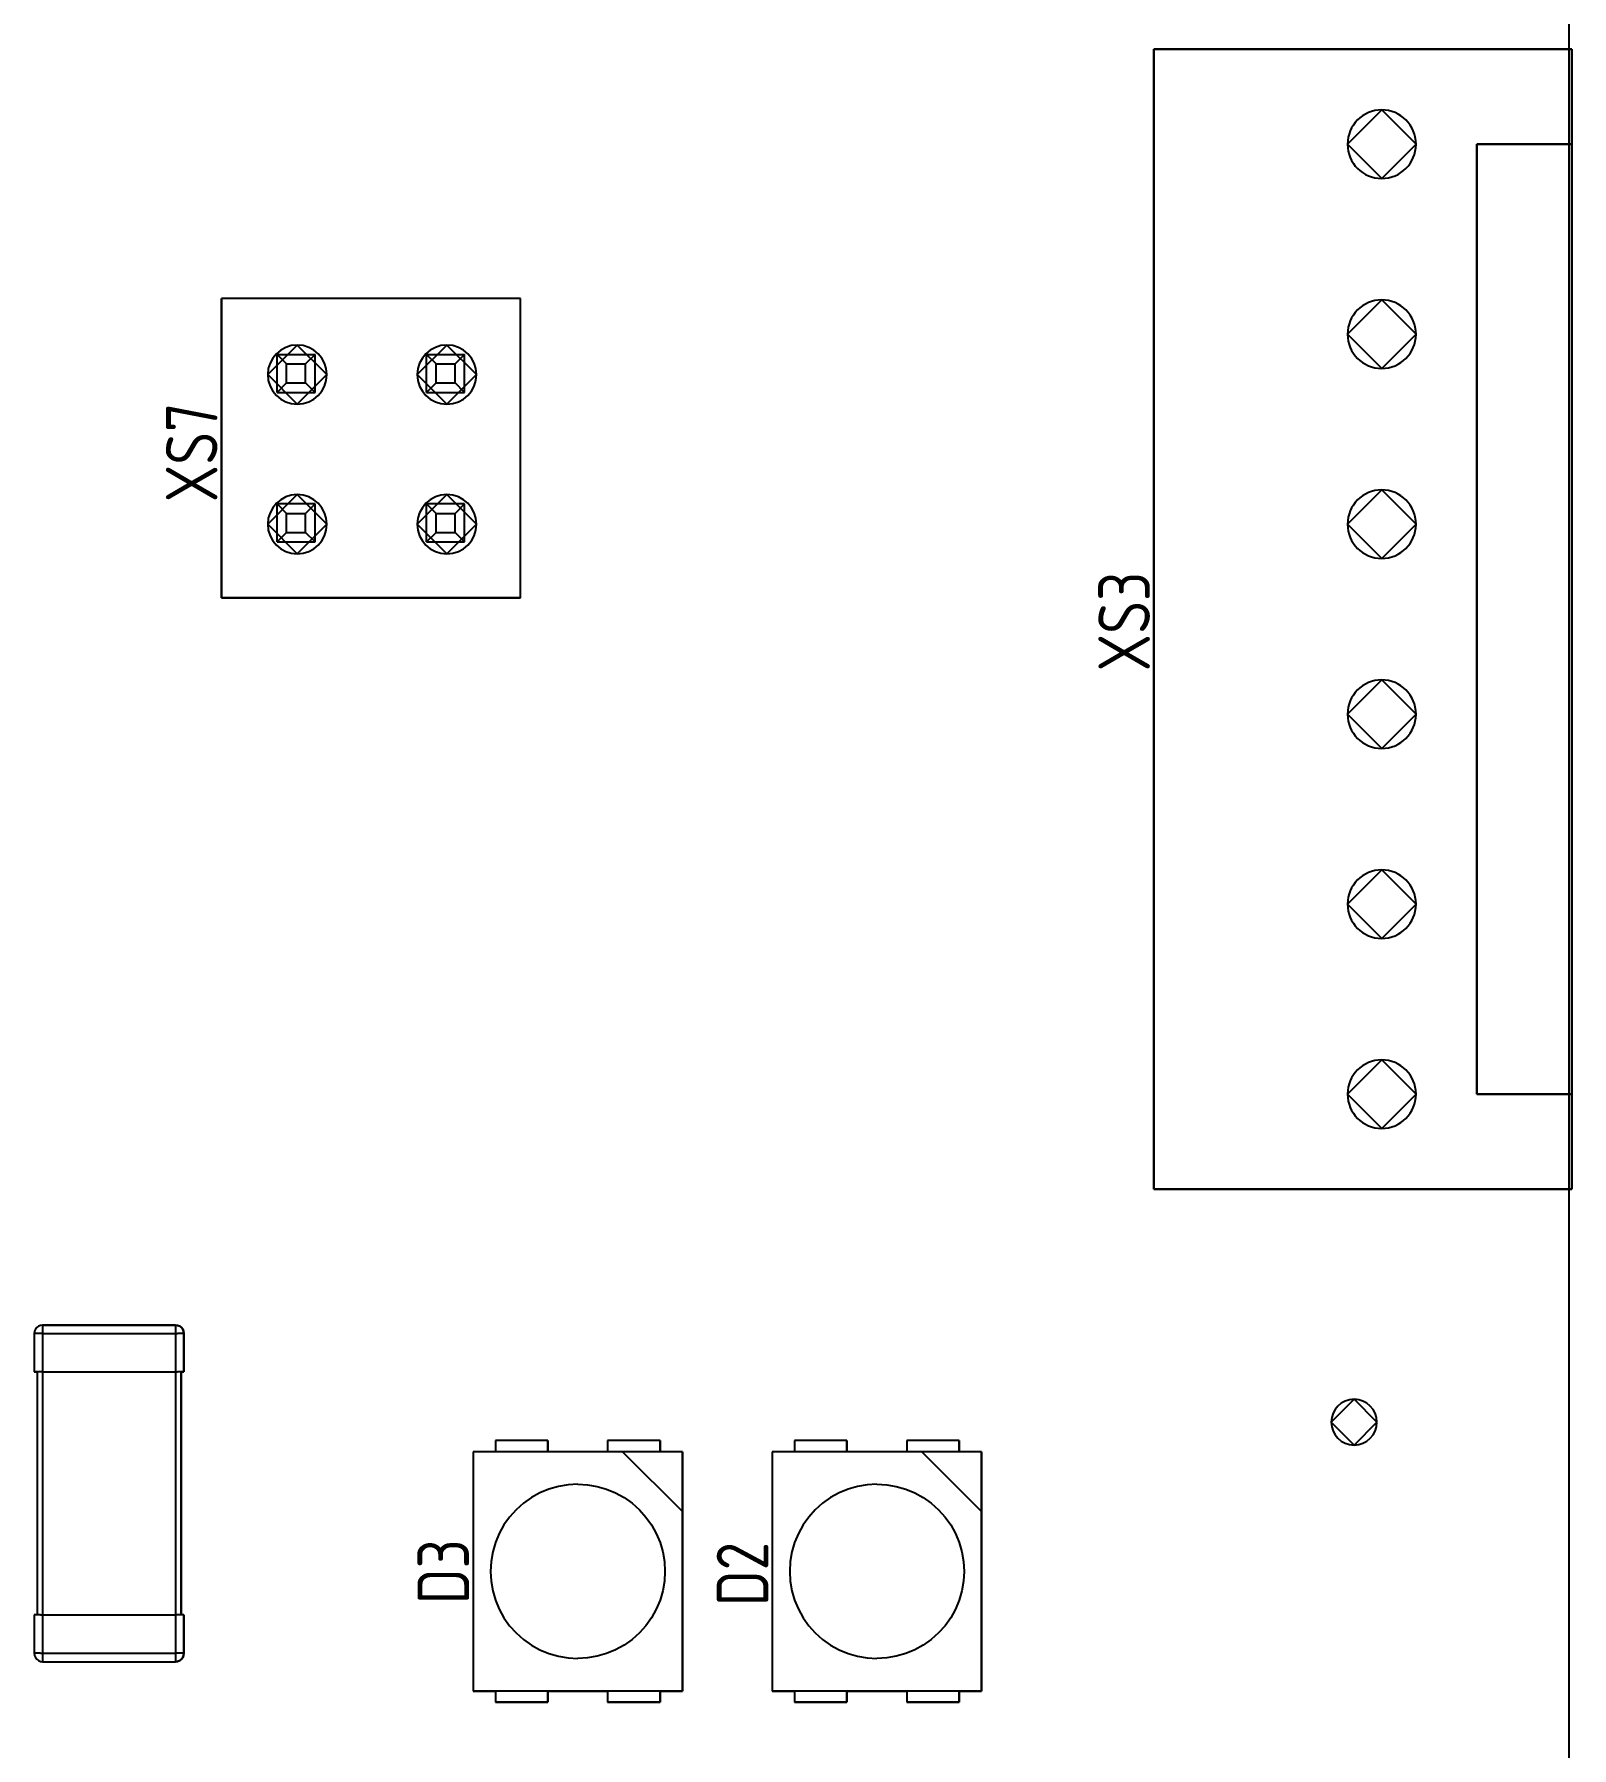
# Model space of a CAD drawing. Header units: inches. Extents: x 0 to 840, y -594 to 0.
# Drawn here: x 273.61 to 314.73, y -372.07 to -326.25 of the extents above; entities that cross this region are included whole.
import ezdxf

# ---------------------------------------------------------------- set-up
doc = ezdxf.new("R2010")
doc.units = ezdxf.units.IN
doc.header["$MEASUREMENT"] = 0
doc.styles.add('GOST type A0', font='', dxfattribs={"oblique": 15, "height": 5})
doc.styles.get('GOST type A0').set_extended_font_data('GOST type A')

msp = doc.modelspace()

# ---------------------------------------------------------------- linework, layer by layer
at = {"color": 18, "true_color": 0x000000}
for p, q in [((314.646, -244.354), (314.646, -389.354)), ((303.55, -357.134), (303.55, -326.654)), ((303.55, -326.654), (303.55, -357.134)), ((314.726, -326.654), (303.55, -326.654)), ((303.55, -326.654), (314.726, -326.654)), ((303.55, -357.134), (303.55, -326.654)), ((303.55, -326.654), (303.55, -357.134)), ((314.726, -326.654), (303.55, -326.654)), ((303.55, -326.654), (314.726, -326.654)), ((314.726, -329.194), (314.726, -326.654)), ((314.726, -326.654), (314.726, -329.194)), ((314.726, -329.194), (314.726, -326.654)), ((314.726, -326.654), (314.726, -329.194)), ((309.646, -328.278), (308.73, -329.194)), ((310.562, -329.194), (309.646, -328.278)), ((308.73, -329.194), (309.646, -330.11)), ((309.646, -330.11), (310.562, -329.194)), ((314.726, -329.194), (312.186, -329.194)), ((312.186, -329.194), (314.726, -329.194)), ((312.186, -354.594), (312.186, -329.194)), ((312.186, -329.194), (312.186, -354.594)), ((314.726, -329.194), (312.186, -329.194)), ((312.186, -329.194), (314.726, -329.194)), ((312.186, -354.594), (312.186, -329.194)), ((312.186, -329.194), (312.186, -354.594)), ((314.726, -354.594), (314.726, -329.194)), ((314.726, -329.194), (314.726, -354.594)), ((314.726, -354.594), (314.726, -329.194)), ((314.726, -329.194), (314.726, -354.594)), ((278.616, -333.322), (278.616, -341.322)), ((286.612, -333.322), (278.616, -333.322)), ((278.616, -341.322), (278.616, -333.322)), ((286.612, -333.322), (278.616, -333.322)), ((278.616, -333.322), (278.616, -341.322)), ((286.612, -333.322), (278.616, -333.322)), ((278.616, -341.322), (278.616, -333.322)), ((286.612, -333.322), (278.616, -333.322)), ((286.612, -341.322), (286.612, -333.322)), ((286.612, -341.322), (286.612, -333.322)), ((286.612, -341.322), (286.612, -333.322)), ((286.612, -341.322), (286.612, -333.322)), ((309.646, -333.358), (308.73, -334.274)), ((310.562, -334.274), (309.646, -333.358)), ((308.73, -334.274), (309.646, -335.19)), ((309.646, -335.19), (310.562, -334.274)), ((280.646, -334.564), (279.856, -335.354)), ((280.106, -334.814), (281.122, -334.814)), ((280.106, -335.83), (280.106, -334.814)), ((280.36, -335.068), (280.106, -334.814)), ((280.106, -334.814), (281.122, -334.814)), ((280.106, -335.83), (280.106, -334.814)), ((280.36, -335.068), (280.106, -334.814)), ((281.436, -335.354), (280.646, -334.564)), ((280.868, -335.068), (281.122, -334.814)), ((280.868, -335.068), (281.122, -334.814)), ((281.122, -335.83), (281.122, -334.814)), ((281.122, -335.83), (281.122, -334.814)), ((284.646, -334.564), (283.856, -335.354)), ((284.106, -335.83), (284.106, -334.814)), ((284.106, -334.814), (285.122, -334.814)), ((284.36, -335.068), (284.106, -334.814)), ((284.106, -335.83), (284.106, -334.814)), ((284.106, -334.814), (285.122, -334.814)), ((284.36, -335.068), (284.106, -334.814)), ((285.436, -335.354), (284.646, -334.564)), ((284.868, -335.068), (285.122, -334.814)), ((284.868, -335.068), (285.122, -334.814)), ((285.122, -335.83), (285.122, -334.814)), ((285.122, -335.83), (285.122, -334.814)), ((279.856, -335.354), (280.646, -336.144)), ((280.36, -335.576), (280.36, -335.068)), ((280.36, -335.068), (280.868, -335.068)), ((280.36, -335.576), (280.36, -335.068)), ((280.36, -335.068), (280.868, -335.068)), ((280.646, -336.144), (281.436, -335.354)), ((280.868, -335.576), (280.868, -335.068)), ((280.868, -335.576), (280.868, -335.068)), ((283.856, -335.354), (284.646, -336.144)), ((284.36, -335.576), (284.36, -335.068)), ((284.36, -335.068), (284.868, -335.068)), ((284.36, -335.576), (284.36, -335.068)), ((284.36, -335.068), (284.868, -335.068)), ((284.646, -336.144), (285.436, -335.354)), ((284.868, -335.576), (284.868, -335.068)), ((284.868, -335.576), (284.868, -335.068)), ((280.106, -335.83), (280.36, -335.576)), ((280.106, -335.83), (280.36, -335.576)), ((280.106, -335.83), (281.122, -335.83)), ((280.106, -335.83), (281.122, -335.83)), ((280.36, -335.576), (280.868, -335.576)), ((280.36, -335.576), (280.868, -335.576)), ((281.122, -335.83), (280.868, -335.576)), ((281.122, -335.83), (280.868, -335.576)), ((284.106, -335.83), (284.36, -335.576)), ((284.106, -335.83), (284.36, -335.576)), ((284.106, -335.83), (285.122, -335.83)), ((284.106, -335.83), (285.122, -335.83)), ((284.36, -335.576), (284.868, -335.576)), ((284.36, -335.576), (284.868, -335.576)), ((285.122, -335.83), (284.868, -335.576)), ((285.122, -335.83), (284.868, -335.576)), ((280.646, -338.564), (279.856, -339.354)), ((281.436, -339.354), (280.646, -338.564)), ((284.646, -338.564), (283.856, -339.354)), ((285.436, -339.354), (284.646, -338.564)), ((309.646, -338.438), (308.73, -339.354)), ((310.562, -339.354), (309.646, -338.438)), ((280.106, -339.83), (280.106, -338.814)), ((281.122, -338.814), (280.106, -338.814)), ((280.36, -339.068), (280.106, -338.814)), ((280.106, -339.83), (280.106, -338.814)), ((281.122, -338.814), (280.106, -338.814)), ((280.36, -339.068), (280.106, -338.814)), ((280.868, -339.068), (281.122, -338.814)), ((280.868, -339.068), (281.122, -338.814)), ((281.122, -339.83), (281.122, -338.814)), ((281.122, -339.83), (281.122, -338.814)), ((284.106, -339.83), (284.106, -338.814)), ((284.36, -339.068), (284.106, -338.814)), ((285.122, -338.814), (284.106, -338.814)), ((284.106, -339.83), (284.106, -338.814)), ((284.36, -339.068), (284.106, -338.814)), ((285.122, -338.814), (284.106, -338.814)), ((284.868, -339.068), (285.122, -338.814)), ((284.868, -339.068), (285.122, -338.814)), ((285.122, -339.83), (285.122, -338.814)), ((285.122, -339.83), (285.122, -338.814)), ((279.856, -339.354), (280.646, -340.144)), ((280.36, -339.576), (280.36, -339.068)), ((280.36, -339.068), (280.868, -339.068)), ((280.36, -339.576), (280.36, -339.068)), ((280.36, -339.068), (280.868, -339.068)), ((280.646, -340.144), (281.436, -339.354)), ((280.868, -339.576), (280.868, -339.068)), ((280.868, -339.576), (280.868, -339.068)), ((283.856, -339.354), (284.646, -340.144)), ((284.36, -339.576), (284.36, -339.068)), ((284.36, -339.068), (284.868, -339.068)), ((284.36, -339.576), (284.36, -339.068)), ((284.36, -339.068), (284.868, -339.068)), ((284.646, -340.144), (285.436, -339.354)), ((284.868, -339.576), (284.868, -339.068)), ((284.868, -339.576), (284.868, -339.068)), ((308.73, -339.354), (309.646, -340.27)), ((309.646, -340.27), (310.562, -339.354)), ((280.106, -339.83), (280.36, -339.576)), ((280.106, -339.83), (280.36, -339.576)), ((280.106, -339.83), (281.122, -339.83)), ((280.106, -339.83), (281.122, -339.83)), ((280.36, -339.576), (280.868, -339.576)), ((280.36, -339.576), (280.868, -339.576)), ((281.122, -339.83), (280.868, -339.576)), ((281.122, -339.83), (280.868, -339.576)), ((284.106, -339.83), (284.36, -339.576)), ((284.106, -339.83), (284.36, -339.576)), ((284.106, -339.83), (285.122, -339.83)), ((284.106, -339.83), (285.122, -339.83)), ((284.36, -339.576), (284.868, -339.576)), ((284.36, -339.576), (284.868, -339.576)), ((285.122, -339.83), (284.868, -339.576)), ((285.122, -339.83), (284.868, -339.576)), ((278.616, -341.322), (286.612, -341.322)), ((286.612, -341.322), (278.616, -341.322)), ((278.616, -341.322), (286.612, -341.322)), ((286.612, -341.322), (278.616, -341.322)), ((309.646, -343.518), (308.73, -344.434)), ((310.562, -344.434), (309.646, -343.518)), ((308.73, -344.434), (309.646, -345.35)), ((309.646, -345.35), (310.562, -344.434)), ((309.646, -348.598), (308.73, -349.514)), ((310.562, -349.514), (309.646, -348.598)), ((308.73, -349.514), (309.646, -350.43)), ((309.646, -350.43), (310.562, -349.514)), ((309.646, -353.678), (308.73, -354.594)), ((310.562, -354.594), (309.646, -353.678)), ((308.73, -354.594), (309.646, -355.51)), ((309.646, -355.51), (310.562, -354.594)), ((314.726, -354.594), (312.186, -354.594)), ((312.186, -354.594), (314.726, -354.594)), ((314.726, -354.594), (312.186, -354.594)), ((312.186, -354.594), (314.726, -354.594)), ((314.726, -357.134), (314.726, -354.594)), ((314.726, -354.594), (314.726, -357.134)), ((314.726, -357.134), (314.726, -354.594)), ((314.726, -354.594), (314.726, -357.134)), ((314.726, -357.134), (303.55, -357.134)), ((303.55, -357.134), (314.726, -357.134)), ((314.726, -357.134), (303.55, -357.134)), ((303.55, -357.134), (314.726, -357.134)), ((273.622, -360.936), (273.614, -360.994)), ((273.622, -360.936), (273.614, -360.994)), ((273.622, -360.936), (273.614, -360.994)), ((273.622, -360.936), (273.614, -360.994)), ((273.614, -360.994), (273.614, -362.02)), ((273.614, -360.994), (273.614, -362.02)), ((273.614, -360.994), (273.622, -360.994)), ((273.614, -360.994), (273.614, -362.02)), ((273.614, -360.994), (273.614, -362.02)), ((273.614, -360.994), (273.622, -360.994)), ((273.644, -360.882), (273.622, -360.936)), ((273.644, -360.882), (273.622, -360.936)), ((273.644, -360.882), (273.622, -360.936)), ((273.644, -360.882), (273.622, -360.936)), ((273.644, -360.994), (273.622, -360.994)), ((273.644, -360.994), (273.622, -360.994)), ((273.68, -360.836), (273.644, -360.882)), ((273.68, -360.836), (273.644, -360.882)), ((273.68, -360.836), (273.644, -360.882)), ((273.68, -360.836), (273.644, -360.882)), ((273.68, -360.994), (273.644, -360.994)), ((273.68, -360.994), (273.644, -360.994)), ((273.726, -360.8), (273.68, -360.836)), ((273.726, -360.8), (273.68, -360.836)), ((273.726, -360.8), (273.68, -360.836)), ((273.726, -360.8), (273.68, -360.836)), ((273.726, -360.994), (273.68, -360.994)), ((273.726, -360.994), (273.68, -360.994)), ((273.78, -360.778), (273.726, -360.8)), ((273.78, -360.778), (273.726, -360.8)), ((273.78, -360.778), (273.726, -360.8)), ((273.78, -360.778), (273.726, -360.8)), ((273.78, -360.994), (273.726, -360.994)), ((273.78, -360.994), (273.726, -360.994)), ((273.838, -360.77), (273.78, -360.778)), ((273.838, -360.77), (273.78, -360.778)), ((273.838, -360.77), (273.78, -360.778)), ((273.838, -360.77), (273.78, -360.778)), ((273.838, -360.994), (273.78, -360.994)), ((273.838, -360.994), (273.78, -360.994)), ((277.388, -360.77), (273.838, -360.77)), ((273.838, -360.77), (277.388, -360.77)), ((273.838, -360.77), (273.838, -360.778)), ((277.388, -360.77), (273.838, -360.77)), ((273.838, -360.77), (277.388, -360.77)), ((273.838, -360.77), (273.838, -360.778)), ((273.838, -360.778), (273.838, -360.8)), ((273.838, -360.778), (273.838, -360.8)), ((273.838, -360.8), (273.838, -360.836)), ((273.838, -360.8), (273.838, -360.836)), ((273.838, -360.836), (273.838, -360.882)), ((273.838, -360.836), (273.838, -360.882)), ((273.838, -360.882), (273.838, -360.936)), ((273.838, -360.882), (273.838, -360.936)), ((273.838, -360.936), (273.838, -360.994)), ((273.838, -360.936), (273.838, -360.994)), ((273.838, -360.994), (273.838, -362.02)), ((273.838, -360.994), (277.388, -360.994)), ((273.838, -360.994), (273.838, -362.02)), ((273.838, -360.994), (277.388, -360.994)), ((277.448, -360.778), (277.388, -360.77)), ((277.388, -360.77), (277.448, -360.778)), ((277.388, -360.77), (277.388, -360.778)), ((277.448, -360.778), (277.388, -360.77)), ((277.388, -360.77), (277.448, -360.778)), ((277.388, -360.77), (277.388, -360.778)), ((277.388, -360.778), (277.388, -360.8)), ((277.388, -360.778), (277.388, -360.8)), ((277.388, -360.8), (277.388, -360.836)), ((277.388, -360.8), (277.388, -360.836)), ((277.388, -360.836), (277.388, -360.882)), ((277.388, -360.836), (277.388, -360.882)), ((277.388, -360.882), (277.388, -360.936)), ((277.388, -360.882), (277.388, -360.936)), ((277.388, -360.936), (277.388, -360.994)), ((277.388, -360.936), (277.388, -360.994)), ((277.388, -360.994), (277.448, -360.994)), ((277.388, -360.994), (277.388, -362.02)), ((277.388, -360.994), (277.448, -360.994)), ((277.388, -360.994), (277.388, -362.02)), ((277.502, -360.8), (277.448, -360.778)), ((277.448, -360.778), (277.502, -360.8)), ((277.502, -360.8), (277.448, -360.778)), ((277.448, -360.778), (277.502, -360.8)), ((277.502, -360.994), (277.448, -360.994)), ((277.502, -360.994), (277.448, -360.994)), ((277.548, -360.836), (277.502, -360.8)), ((277.502, -360.8), (277.548, -360.836)), ((277.548, -360.836), (277.502, -360.8)), ((277.502, -360.8), (277.548, -360.836)), ((277.548, -360.994), (277.502, -360.994)), ((277.548, -360.994), (277.502, -360.994)), ((277.584, -360.882), (277.548, -360.836)), ((277.548, -360.836), (277.584, -360.882)), ((277.584, -360.882), (277.548, -360.836)), ((277.548, -360.836), (277.584, -360.882)), ((277.584, -360.994), (277.548, -360.994)), ((277.584, -360.994), (277.548, -360.994)), ((277.606, -360.936), (277.584, -360.882)), ((277.584, -360.882), (277.606, -360.936)), ((277.606, -360.936), (277.584, -360.882)), ((277.584, -360.882), (277.606, -360.936)), ((277.606, -360.994), (277.584, -360.994)), ((277.606, -360.994), (277.584, -360.994)), ((277.614, -360.994), (277.606, -360.936)), ((277.606, -360.936), (277.614, -360.994)), ((277.614, -360.994), (277.606, -360.936)), ((277.606, -360.936), (277.614, -360.994)), ((277.614, -360.994), (277.606, -360.994)), ((277.614, -360.994), (277.606, -360.994)), ((277.614, -362.02), (277.614, -360.994)), ((277.614, -360.994), (277.614, -362.02)), ((277.614, -362.02), (277.614, -360.994)), ((277.614, -360.994), (277.614, -362.02)), ((273.614, -362.02), (273.622, -362.02)), ((273.614, -362.02), (273.622, -362.02)), ((273.614, -362.02), (273.622, -362.02)), ((273.614, -362.02), (273.622, -362.02)), ((273.622, -362.02), (273.688, -362.02)), ((273.644, -362.02), (273.622, -362.02)), ((273.622, -362.02), (273.688, -362.02)), ((273.644, -362.02), (273.622, -362.02)), ((273.68, -362.02), (273.644, -362.02)), ((273.68, -362.02), (273.644, -362.02)), ((273.726, -362.02), (273.68, -362.02)), ((273.726, -362.02), (273.68, -362.02)), ((273.688, -362.02), (273.688, -368.52)), ((273.688, -362.02), (273.688, -368.52)), ((273.688, -362.02), (273.688, -368.52)), ((273.688, -362.02), (273.688, -368.52)), ((273.78, -362.02), (273.726, -362.02)), ((273.78, -362.02), (273.726, -362.02)), ((273.838, -362.02), (273.78, -362.02)), ((273.838, -362.02), (273.78, -362.02)), ((273.838, -362.02), (277.388, -362.02)), ((273.838, -362.02), (273.838, -368.52)), ((273.838, -362.02), (277.388, -362.02)), ((273.838, -362.02), (273.838, -368.52)), ((277.388, -362.02), (277.448, -362.02)), ((277.388, -362.02), (277.388, -368.52)), ((277.388, -362.02), (277.448, -362.02)), ((277.388, -362.02), (277.388, -368.52)), ((277.502, -362.02), (277.448, -362.02)), ((277.502, -362.02), (277.448, -362.02)), ((277.548, -362.02), (277.502, -362.02)), ((277.548, -362.02), (277.502, -362.02)), ((277.538, -368.52), (277.538, -362.02)), ((277.538, -362.02), (277.614, -362.02)), ((277.538, -362.02), (277.538, -368.52)), ((277.538, -368.52), (277.538, -362.02)), ((277.538, -362.02), (277.614, -362.02)), ((277.538, -362.02), (277.538, -368.52)), ((277.584, -362.02), (277.548, -362.02)), ((277.584, -362.02), (277.548, -362.02)), ((277.606, -362.02), (277.584, -362.02)), ((277.606, -362.02), (277.584, -362.02)), ((277.614, -362.02), (277.606, -362.02)), ((277.614, -362.02), (277.606, -362.02)), ((308.906, -362.754), (308.295, -363.365)), ((309.517, -363.365), (308.906, -362.754)), ((308.295, -363.365), (308.906, -363.976)), ((308.906, -363.976), (309.517, -363.365)), ((285.946, -364.154), (285.346, -364.154)), ((285.346, -364.154), (285.346, -370.554)), ((285.346, -364.154), (285.346, -370.554)), ((289.346, -364.154), (285.346, -364.154)), ((285.946, -364.154), (285.346, -364.154)), ((285.346, -364.154), (285.346, -370.554)), ((285.346, -364.154), (285.346, -370.554)), ((289.346, -364.154), (285.346, -364.154)), ((287.346, -363.854), (285.946, -363.854)), ((285.946, -363.854), (285.946, -364.154)), ((285.946, -363.854), (285.946, -363.874)), ((287.346, -363.854), (285.946, -363.854)), ((287.346, -363.854), (285.946, -363.854)), ((285.946, -363.854), (285.946, -364.154)), ((285.946, -363.854), (285.946, -363.874)), ((287.346, -363.854), (285.946, -363.854)), ((285.946, -363.874), (285.946, -363.934)), ((285.946, -363.874), (285.946, -363.934)), ((285.946, -363.934), (285.946, -364.03)), ((285.946, -363.934), (285.946, -364.03)), ((285.946, -364.03), (285.946, -364.154)), ((285.946, -364.03), (285.946, -364.154)), ((287.346, -364.154), (287.346, -363.854)), ((287.346, -363.854), (287.346, -363.874)), ((287.346, -364.154), (287.346, -363.854)), ((287.346, -363.854), (287.346, -363.874)), ((287.346, -363.874), (287.346, -363.934)), ((287.346, -363.874), (287.346, -363.934)), ((287.346, -363.934), (287.346, -364.03)), ((287.346, -363.934), (287.346, -364.03)), ((287.346, -364.03), (287.346, -364.154)), ((287.346, -364.03), (287.346, -364.154)), ((288.946, -364.154), (287.346, -364.154)), ((288.946, -364.154), (287.346, -364.154)), ((290.346, -363.854), (288.946, -363.854)), ((288.946, -363.854), (288.946, -364.154)), ((288.946, -363.854), (288.946, -363.874)), ((290.346, -363.854), (288.946, -363.854)), ((290.346, -363.854), (288.946, -363.854)), ((288.946, -363.854), (288.946, -364.154)), ((288.946, -363.854), (288.946, -363.874)), ((290.346, -363.854), (288.946, -363.854)), ((288.946, -363.874), (288.946, -363.934)), ((288.946, -363.874), (288.946, -363.934)), ((288.946, -363.934), (288.946, -364.03)), ((288.946, -363.934), (288.946, -364.03)), ((288.946, -364.03), (288.946, -364.154)), ((288.946, -364.03), (288.946, -364.154)), ((289.346, -364.154), (290.946, -365.754)), ((290.946, -364.154), (289.346, -364.154)), ((289.346, -364.154), (290.946, -365.754)), ((290.946, -364.154), (289.346, -364.154)), ((290.346, -364.154), (290.346, -363.854)), ((290.346, -363.854), (290.346, -363.874)), ((290.346, -364.154), (290.346, -363.854)), ((290.346, -363.854), (290.346, -363.874)), ((290.346, -363.874), (290.346, -363.934)), ((290.346, -363.874), (290.346, -363.934)), ((290.346, -363.934), (290.346, -364.03)), ((290.346, -363.934), (290.346, -364.03)), ((290.346, -364.03), (290.346, -364.154)), ((290.346, -364.03), (290.346, -364.154)), ((290.946, -364.154), (290.346, -364.154)), ((290.946, -364.154), (290.346, -364.154)), ((290.946, -370.554), (290.946, -364.154)), ((290.946, -364.154), (290.946, -365.754)), ((290.946, -370.554), (290.946, -364.154)), ((290.946, -364.154), (290.946, -365.754)), ((293.946, -364.154), (293.346, -364.154)), ((293.346, -364.154), (293.346, -370.554)), ((293.346, -364.154), (293.346, -370.554)), ((297.346, -364.154), (293.346, -364.154)), ((293.946, -364.154), (293.346, -364.154)), ((293.346, -364.154), (293.346, -370.554)), ((293.346, -364.154), (293.346, -370.554)), ((297.346, -364.154), (293.346, -364.154)), ((295.346, -363.854), (293.946, -363.854)), ((293.946, -363.854), (293.946, -364.154)), ((293.946, -363.854), (293.946, -363.874)), ((295.346, -363.854), (293.946, -363.854)), ((295.346, -363.854), (293.946, -363.854)), ((293.946, -363.854), (293.946, -364.154)), ((293.946, -363.854), (293.946, -363.874)), ((295.346, -363.854), (293.946, -363.854)), ((293.946, -363.874), (293.946, -363.934)), ((293.946, -363.874), (293.946, -363.934)), ((293.946, -363.934), (293.946, -364.03)), ((293.946, -363.934), (293.946, -364.03)), ((293.946, -364.03), (293.946, -364.154)), ((293.946, -364.03), (293.946, -364.154)), ((295.346, -364.154), (295.346, -363.854)), ((295.346, -363.854), (295.346, -363.874)), ((295.346, -364.154), (295.346, -363.854)), ((295.346, -363.854), (295.346, -363.874)), ((295.346, -363.874), (295.346, -363.934)), ((295.346, -363.874), (295.346, -363.934)), ((295.346, -363.934), (295.346, -364.03)), ((295.346, -363.934), (295.346, -364.03)), ((295.346, -364.03), (295.346, -364.154)), ((295.346, -364.03), (295.346, -364.154)), ((296.946, -364.154), (295.346, -364.154)), ((296.946, -364.154), (295.346, -364.154)), ((298.346, -363.854), (296.946, -363.854)), ((296.946, -363.854), (296.946, -364.154)), ((296.946, -363.854), (296.946, -363.874)), ((298.346, -363.854), (296.946, -363.854)), ((298.346, -363.854), (296.946, -363.854)), ((296.946, -363.854), (296.946, -364.154)), ((296.946, -363.854), (296.946, -363.874)), ((298.346, -363.854), (296.946, -363.854)), ((296.946, -363.874), (296.946, -363.934)), ((296.946, -363.874), (296.946, -363.934)), ((296.946, -363.934), (296.946, -364.03)), ((296.946, -363.934), (296.946, -364.03)), ((296.946, -364.03), (296.946, -364.154)), ((296.946, -364.03), (296.946, -364.154)), ((297.346, -364.154), (298.946, -365.754)), ((298.946, -364.154), (297.346, -364.154)), ((297.346, -364.154), (298.946, -365.754)), ((298.946, -364.154), (297.346, -364.154)), ((298.346, -364.154), (298.346, -363.854)), ((298.346, -363.854), (298.346, -363.874)), ((298.346, -364.154), (298.346, -363.854)), ((298.346, -363.854), (298.346, -363.874)), ((298.346, -363.874), (298.346, -363.934)), ((298.346, -363.874), (298.346, -363.934)), ((298.346, -363.934), (298.346, -364.03)), ((298.346, -363.934), (298.346, -364.03)), ((298.346, -364.03), (298.346, -364.154)), ((298.346, -364.03), (298.346, -364.154)), ((298.946, -364.154), (298.346, -364.154)), ((298.946, -364.154), (298.346, -364.154)), ((298.946, -370.554), (298.946, -364.154)), ((298.946, -364.154), (298.946, -365.754)), ((298.946, -370.554), (298.946, -364.154)), ((298.946, -364.154), (298.946, -365.754)), ((287.376, -365.154), (287.134, -365.254)), ((287.376, -365.154), (287.134, -365.254)), ((287.376, -365.154), (287.134, -365.254)), ((287.376, -365.154), (287.134, -365.254)), ((287.628, -365.082), (287.376, -365.154)), ((287.628, -365.082), (287.376, -365.154)), ((287.628, -365.082), (287.376, -365.154)), ((287.628, -365.082), (287.376, -365.154)), ((287.886, -365.038), (287.628, -365.082)), ((287.886, -365.038), (287.628, -365.082)), ((287.886, -365.038), (287.628, -365.082)), ((287.886, -365.038), (287.628, -365.082)), ((288.146, -365.024), (287.886, -365.038)), ((288.146, -365.024), (287.886, -365.038)), ((288.146, -365.024), (287.886, -365.038)), ((288.146, -365.024), (287.886, -365.038)), ((288.146, -365.024), (288.408, -365.038)), ((288.146, -365.024), (288.408, -365.038)), ((288.146, -365.024), (288.408, -365.038)), ((288.146, -365.024), (288.408, -365.038)), ((288.408, -365.038), (288.664, -365.082)), ((288.408, -365.038), (288.664, -365.082)), ((288.408, -365.038), (288.664, -365.082)), ((288.408, -365.038), (288.664, -365.082)), ((288.664, -365.082), (288.916, -365.154)), ((288.664, -365.082), (288.916, -365.154)), ((288.664, -365.082), (288.916, -365.154)), ((288.664, -365.082), (288.916, -365.154)), ((288.916, -365.154), (289.158, -365.254)), ((288.916, -365.154), (289.158, -365.254)), ((288.916, -365.154), (289.158, -365.254)), ((288.916, -365.154), (289.158, -365.254)), ((295.376, -365.154), (295.134, -365.254)), ((295.376, -365.154), (295.134, -365.254)), ((295.376, -365.154), (295.134, -365.254)), ((295.376, -365.154), (295.134, -365.254)), ((295.628, -365.082), (295.376, -365.154)), ((295.628, -365.082), (295.376, -365.154)), ((295.628, -365.082), (295.376, -365.154)), ((295.628, -365.082), (295.376, -365.154)), ((295.886, -365.038), (295.628, -365.082)), ((295.886, -365.038), (295.628, -365.082)), ((295.886, -365.038), (295.628, -365.082)), ((295.886, -365.038), (295.628, -365.082)), ((296.146, -365.024), (295.886, -365.038)), ((296.146, -365.024), (295.886, -365.038)), ((296.146, -365.024), (295.886, -365.038)), ((296.146, -365.024), (295.886, -365.038)), ((296.146, -365.024), (296.408, -365.038)), ((296.146, -365.024), (296.408, -365.038)), ((296.146, -365.024), (296.408, -365.038)), ((296.146, -365.024), (296.408, -365.038)), ((296.408, -365.038), (296.664, -365.082)), ((296.408, -365.038), (296.664, -365.082)), ((296.408, -365.038), (296.664, -365.082)), ((296.408, -365.038), (296.664, -365.082)), ((296.664, -365.082), (296.916, -365.154)), ((296.664, -365.082), (296.916, -365.154)), ((296.664, -365.082), (296.916, -365.154)), ((296.664, -365.082), (296.916, -365.154)), ((296.916, -365.154), (297.158, -365.254)), ((296.916, -365.154), (297.158, -365.254)), ((296.916, -365.154), (297.158, -365.254)), ((296.916, -365.154), (297.158, -365.254)), ((286.694, -365.532), (286.498, -365.706)), ((286.694, -365.532), (286.498, -365.706)), ((286.694, -365.532), (286.498, -365.706)), ((286.694, -365.532), (286.498, -365.706)), ((286.906, -365.38), (286.694, -365.532)), ((286.906, -365.38), (286.694, -365.532)), ((286.906, -365.38), (286.694, -365.532)), ((286.906, -365.38), (286.694, -365.532)), ((287.134, -365.254), (286.906, -365.38)), ((287.134, -365.254), (286.906, -365.38)), ((287.134, -365.254), (286.906, -365.38)), ((287.134, -365.254), (286.906, -365.38)), ((289.158, -365.254), (289.386, -365.38)), ((289.158, -365.254), (289.386, -365.38)), ((289.158, -365.254), (289.386, -365.38)), ((289.158, -365.254), (289.386, -365.38)), ((289.386, -365.38), (289.6, -365.532)), ((289.386, -365.38), (289.6, -365.532)), ((289.386, -365.38), (289.6, -365.532)), ((289.386, -365.38), (289.6, -365.532)), ((289.6, -365.532), (289.794, -365.706)), ((289.6, -365.532), (289.794, -365.706)), ((289.6, -365.532), (289.794, -365.706)), ((289.6, -365.532), (289.794, -365.706)), ((294.694, -365.532), (294.498, -365.706)), ((294.694, -365.532), (294.498, -365.706)), ((294.694, -365.532), (294.498, -365.706)), ((294.694, -365.532), (294.498, -365.706)), ((294.906, -365.38), (294.694, -365.532)), ((294.906, -365.38), (294.694, -365.532)), ((294.906, -365.38), (294.694, -365.532)), ((294.906, -365.38), (294.694, -365.532)), ((295.134, -365.254), (294.906, -365.38)), ((295.134, -365.254), (294.906, -365.38)), ((295.134, -365.254), (294.906, -365.38)), ((295.134, -365.254), (294.906, -365.38)), ((297.158, -365.254), (297.386, -365.38)), ((297.158, -365.254), (297.386, -365.38)), ((297.158, -365.254), (297.386, -365.38)), ((297.158, -365.254), (297.386, -365.38)), ((297.386, -365.38), (297.6, -365.532)), ((297.386, -365.38), (297.6, -365.532)), ((297.386, -365.38), (297.6, -365.532)), ((297.386, -365.38), (297.6, -365.532)), ((297.6, -365.532), (297.794, -365.706)), ((297.6, -365.532), (297.794, -365.706)), ((297.6, -365.532), (297.794, -365.706)), ((297.6, -365.532), (297.794, -365.706)), ((286.324, -365.902), (286.172, -366.114)), ((286.324, -365.902), (286.172, -366.114)), ((286.324, -365.902), (286.172, -366.114)), ((286.324, -365.902), (286.172, -366.114)), ((286.498, -365.706), (286.324, -365.902)), ((286.498, -365.706), (286.324, -365.902)), ((286.498, -365.706), (286.324, -365.902)), ((286.498, -365.706), (286.324, -365.902)), ((289.794, -365.706), (289.968, -365.902)), ((289.794, -365.706), (289.968, -365.902)), ((289.794, -365.706), (289.968, -365.902)), ((289.794, -365.706), (289.968, -365.902)), ((289.968, -365.902), (290.12, -366.114)), ((289.968, -365.902), (290.12, -366.114)), ((289.968, -365.902), (290.12, -366.114)), ((289.968, -365.902), (290.12, -366.114)), ((290.946, -365.754), (290.946, -370.554)), ((290.946, -365.754), (290.946, -370.554)), ((294.324, -365.902), (294.172, -366.114)), ((294.324, -365.902), (294.172, -366.114)), ((294.324, -365.902), (294.172, -366.114)), ((294.324, -365.902), (294.172, -366.114)), ((294.498, -365.706), (294.324, -365.902)), ((294.498, -365.706), (294.324, -365.902)), ((294.498, -365.706), (294.324, -365.902)), ((294.498, -365.706), (294.324, -365.902)), ((297.794, -365.706), (297.968, -365.902)), ((297.794, -365.706), (297.968, -365.902)), ((297.794, -365.706), (297.968, -365.902)), ((297.794, -365.706), (297.968, -365.902)), ((297.968, -365.902), (298.12, -366.114)), ((297.968, -365.902), (298.12, -366.114)), ((297.968, -365.902), (298.12, -366.114)), ((297.968, -365.902), (298.12, -366.114)), ((298.946, -365.754), (298.946, -370.554)), ((298.946, -365.754), (298.946, -370.554)), ((286.046, -366.342), (285.946, -366.584)), ((286.046, -366.342), (285.946, -366.584)), ((286.046, -366.342), (285.946, -366.584)), ((286.046, -366.342), (285.946, -366.584)), ((286.172, -366.114), (286.046, -366.342)), ((286.172, -366.114), (286.046, -366.342)), ((286.172, -366.114), (286.046, -366.342)), ((286.172, -366.114), (286.046, -366.342)), ((290.12, -366.114), (290.246, -366.342)), ((290.12, -366.114), (290.246, -366.342)), ((290.12, -366.114), (290.246, -366.342)), ((290.12, -366.114), (290.246, -366.342)), ((290.246, -366.342), (290.346, -366.584)), ((290.246, -366.342), (290.346, -366.584)), ((290.246, -366.342), (290.346, -366.584)), ((290.246, -366.342), (290.346, -366.584)), ((294.046, -366.342), (293.946, -366.584)), ((294.046, -366.342), (293.946, -366.584)), ((294.046, -366.342), (293.946, -366.584)), ((294.046, -366.342), (293.946, -366.584)), ((294.172, -366.114), (294.046, -366.342)), ((294.172, -366.114), (294.046, -366.342)), ((294.172, -366.114), (294.046, -366.342)), ((294.172, -366.114), (294.046, -366.342)), ((298.12, -366.114), (298.246, -366.342)), ((298.12, -366.114), (298.246, -366.342)), ((298.12, -366.114), (298.246, -366.342)), ((298.12, -366.114), (298.246, -366.342)), ((298.246, -366.342), (298.346, -366.584)), ((298.246, -366.342), (298.346, -366.584)), ((298.246, -366.342), (298.346, -366.584)), ((298.246, -366.342), (298.346, -366.584)), ((285.874, -366.836), (285.83, -367.094)), ((285.874, -366.836), (285.83, -367.094)), ((285.874, -366.836), (285.83, -367.094)), ((285.874, -366.836), (285.83, -367.094)), ((285.946, -366.584), (285.874, -366.836)), ((285.946, -366.584), (285.874, -366.836)), ((285.946, -366.584), (285.874, -366.836)), ((285.946, -366.584), (285.874, -366.836)), ((290.346, -366.584), (290.418, -366.836)), ((290.346, -366.584), (290.418, -366.836)), ((290.346, -366.584), (290.418, -366.836)), ((290.346, -366.584), (290.418, -366.836)), ((290.418, -366.836), (290.462, -367.094)), ((290.418, -366.836), (290.462, -367.094)), ((290.418, -366.836), (290.462, -367.094)), ((290.418, -366.836), (290.462, -367.094)), ((293.874, -366.836), (293.83, -367.094)), ((293.874, -366.836), (293.83, -367.094)), ((293.874, -366.836), (293.83, -367.094)), ((293.874, -366.836), (293.83, -367.094)), ((293.946, -366.584), (293.874, -366.836)), ((293.946, -366.584), (293.874, -366.836)), ((293.946, -366.584), (293.874, -366.836)), ((293.946, -366.584), (293.874, -366.836)), ((298.346, -366.584), (298.418, -366.836)), ((298.346, -366.584), (298.418, -366.836)), ((298.346, -366.584), (298.418, -366.836)), ((298.346, -366.584), (298.418, -366.836)), ((298.418, -366.836), (298.462, -367.094)), ((298.418, -366.836), (298.462, -367.094)), ((298.418, -366.836), (298.462, -367.094)), ((298.418, -366.836), (298.462, -367.094)), ((285.83, -367.094), (285.816, -367.354)), ((285.83, -367.094), (285.816, -367.354)), ((285.83, -367.094), (285.816, -367.354)), ((285.83, -367.094), (285.816, -367.354)), ((285.816, -367.354), (285.83, -367.616)), ((285.816, -367.354), (285.83, -367.616)), ((285.816, -367.354), (285.83, -367.616)), ((285.816, -367.354), (285.83, -367.616)), ((290.462, -367.094), (290.476, -367.354)), ((290.462, -367.094), (290.476, -367.354)), ((290.462, -367.094), (290.476, -367.354)), ((290.462, -367.094), (290.476, -367.354)), ((290.476, -367.354), (290.462, -367.616)), ((290.476, -367.354), (290.462, -367.616)), ((290.476, -367.354), (290.462, -367.616)), ((290.476, -367.354), (290.462, -367.616)), ((293.83, -367.094), (293.816, -367.354)), ((293.83, -367.094), (293.816, -367.354)), ((293.83, -367.094), (293.816, -367.354)), ((293.83, -367.094), (293.816, -367.354)), ((293.816, -367.354), (293.83, -367.616)), ((293.816, -367.354), (293.83, -367.616)), ((293.816, -367.354), (293.83, -367.616)), ((293.816, -367.354), (293.83, -367.616)), ((298.462, -367.094), (298.476, -367.354)), ((298.462, -367.094), (298.476, -367.354)), ((298.462, -367.094), (298.476, -367.354)), ((298.462, -367.094), (298.476, -367.354)), ((298.476, -367.354), (298.462, -367.616)), ((298.476, -367.354), (298.462, -367.616)), ((298.476, -367.354), (298.462, -367.616)), ((298.476, -367.354), (298.462, -367.616)), ((285.83, -367.616), (285.874, -367.872)), ((285.83, -367.616), (285.874, -367.872)), ((285.83, -367.616), (285.874, -367.872)), ((285.83, -367.616), (285.874, -367.872)), ((285.874, -367.872), (285.946, -368.124)), ((285.874, -367.872), (285.946, -368.124)), ((285.874, -367.872), (285.946, -368.124)), ((285.874, -367.872), (285.946, -368.124)), ((290.418, -367.872), (290.346, -368.124)), ((290.418, -367.872), (290.346, -368.124)), ((290.418, -367.872), (290.346, -368.124)), ((290.418, -367.872), (290.346, -368.124)), ((290.462, -367.616), (290.418, -367.872)), ((290.462, -367.616), (290.418, -367.872)), ((290.462, -367.616), (290.418, -367.872)), ((290.462, -367.616), (290.418, -367.872)), ((293.83, -367.616), (293.874, -367.872)), ((293.83, -367.616), (293.874, -367.872)), ((293.83, -367.616), (293.874, -367.872)), ((293.83, -367.616), (293.874, -367.872)), ((293.874, -367.872), (293.946, -368.124)), ((293.874, -367.872), (293.946, -368.124)), ((293.874, -367.872), (293.946, -368.124)), ((293.874, -367.872), (293.946, -368.124)), ((298.418, -367.872), (298.346, -368.124)), ((298.418, -367.872), (298.346, -368.124)), ((298.418, -367.872), (298.346, -368.124)), ((298.418, -367.872), (298.346, -368.124)), ((298.462, -367.616), (298.418, -367.872)), ((298.462, -367.616), (298.418, -367.872)), ((298.462, -367.616), (298.418, -367.872)), ((298.462, -367.616), (298.418, -367.872)), ((285.946, -368.124), (286.046, -368.366)), ((285.946, -368.124), (286.046, -368.366)), ((285.946, -368.124), (286.046, -368.366)), ((285.946, -368.124), (286.046, -368.366)), ((290.346, -368.124), (290.246, -368.366)), ((290.346, -368.124), (290.246, -368.366)), ((290.346, -368.124), (290.246, -368.366)), ((290.346, -368.124), (290.246, -368.366)), ((293.946, -368.124), (294.046, -368.366)), ((293.946, -368.124), (294.046, -368.366)), ((293.946, -368.124), (294.046, -368.366)), ((293.946, -368.124), (294.046, -368.366)), ((298.346, -368.124), (298.246, -368.366)), ((298.346, -368.124), (298.246, -368.366)), ((298.346, -368.124), (298.246, -368.366)), ((298.346, -368.124), (298.246, -368.366)), ((273.688, -368.52), (273.614, -368.52)), ((273.614, -368.52), (273.614, -369.544)), ((273.614, -368.52), (273.614, -369.544)), ((273.622, -368.52), (273.614, -368.52)), ((273.688, -368.52), (273.614, -368.52)), ((273.614, -368.52), (273.614, -369.544)), ((273.614, -368.52), (273.614, -369.544)), ((273.622, -368.52), (273.614, -368.52)), ((273.644, -368.52), (273.622, -368.52)), ((273.644, -368.52), (273.622, -368.52)), ((273.68, -368.52), (273.644, -368.52)), ((273.68, -368.52), (273.644, -368.52)), ((273.726, -368.52), (273.68, -368.52)), ((273.726, -368.52), (273.68, -368.52)), ((273.78, -368.52), (273.726, -368.52)), ((273.78, -368.52), (273.726, -368.52)), ((273.78, -368.52), (273.838, -368.52)), ((273.78, -368.52), (273.838, -368.52)), ((273.838, -368.52), (277.388, -368.52)), ((273.838, -368.52), (273.838, -369.544)), ((273.838, -368.52), (277.388, -368.52)), ((273.838, -368.52), (273.838, -369.544)), ((277.448, -368.52), (277.388, -368.52)), ((277.388, -368.52), (277.388, -369.544)), ((277.448, -368.52), (277.388, -368.52)), ((277.388, -368.52), (277.388, -369.544)), ((277.502, -368.52), (277.448, -368.52)), ((277.502, -368.52), (277.448, -368.52)), ((277.548, -368.52), (277.502, -368.52)), ((277.548, -368.52), (277.502, -368.52)), ((277.606, -368.52), (277.538, -368.52)), ((277.606, -368.52), (277.538, -368.52)), ((277.584, -368.52), (277.548, -368.52)), ((277.584, -368.52), (277.548, -368.52)), ((277.606, -368.52), (277.584, -368.52)), ((277.606, -368.52), (277.584, -368.52)), ((277.614, -368.52), (277.606, -368.52)), ((277.606, -368.52), (277.614, -368.52)), ((277.614, -368.52), (277.606, -368.52)), ((277.606, -368.52), (277.614, -368.52)), ((277.614, -369.544), (277.614, -368.52)), ((277.614, -368.52), (277.614, -369.544)), ((277.614, -369.544), (277.614, -368.52)), ((277.614, -368.52), (277.614, -369.544)), ((286.046, -368.366), (286.172, -368.594)), ((286.046, -368.366), (286.172, -368.594)), ((286.046, -368.366), (286.172, -368.594)), ((286.046, -368.366), (286.172, -368.594)), ((286.172, -368.594), (286.324, -368.808)), ((286.172, -368.594), (286.324, -368.808)), ((286.172, -368.594), (286.324, -368.808)), ((286.172, -368.594), (286.324, -368.808)), ((286.324, -368.808), (286.498, -369.002)), ((286.324, -368.808), (286.498, -369.002)), ((286.324, -368.808), (286.498, -369.002)), ((286.324, -368.808), (286.498, -369.002)), ((289.968, -368.808), (289.794, -369.002)), ((289.968, -368.808), (289.794, -369.002)), ((289.968, -368.808), (289.794, -369.002)), ((289.968, -368.808), (289.794, -369.002)), ((290.12, -368.594), (289.968, -368.808)), ((290.12, -368.594), (289.968, -368.808)), ((290.12, -368.594), (289.968, -368.808)), ((290.12, -368.594), (289.968, -368.808)), ((290.246, -368.366), (290.12, -368.594)), ((290.246, -368.366), (290.12, -368.594)), ((290.246, -368.366), (290.12, -368.594)), ((290.246, -368.366), (290.12, -368.594)), ((294.046, -368.366), (294.172, -368.594)), ((294.046, -368.366), (294.172, -368.594)), ((294.046, -368.366), (294.172, -368.594)), ((294.046, -368.366), (294.172, -368.594)), ((294.172, -368.594), (294.324, -368.808)), ((294.172, -368.594), (294.324, -368.808)), ((294.172, -368.594), (294.324, -368.808)), ((294.172, -368.594), (294.324, -368.808)), ((294.324, -368.808), (294.498, -369.002)), ((294.324, -368.808), (294.498, -369.002)), ((294.324, -368.808), (294.498, -369.002)), ((294.324, -368.808), (294.498, -369.002)), ((297.968, -368.808), (297.794, -369.002)), ((297.968, -368.808), (297.794, -369.002)), ((297.968, -368.808), (297.794, -369.002)), ((297.968, -368.808), (297.794, -369.002)), ((298.12, -368.594), (297.968, -368.808)), ((298.12, -368.594), (297.968, -368.808)), ((298.12, -368.594), (297.968, -368.808)), ((298.12, -368.594), (297.968, -368.808)), ((298.246, -368.366), (298.12, -368.594)), ((298.246, -368.366), (298.12, -368.594)), ((298.246, -368.366), (298.12, -368.594)), ((298.246, -368.366), (298.12, -368.594)), ((286.498, -369.002), (286.694, -369.176)), ((286.498, -369.002), (286.694, -369.176)), ((286.498, -369.002), (286.694, -369.176)), ((286.498, -369.002), (286.694, -369.176)), ((286.694, -369.176), (286.906, -369.328)), ((286.694, -369.176), (286.906, -369.328)), ((286.694, -369.176), (286.906, -369.328)), ((286.694, -369.176), (286.906, -369.328)), ((289.6, -369.176), (289.386, -369.328)), ((289.6, -369.176), (289.386, -369.328)), ((289.6, -369.176), (289.386, -369.328)), ((289.6, -369.176), (289.386, -369.328)), ((289.794, -369.002), (289.6, -369.176)), ((289.794, -369.002), (289.6, -369.176)), ((289.794, -369.002), (289.6, -369.176)), ((289.794, -369.002), (289.6, -369.176)), ((294.498, -369.002), (294.694, -369.176)), ((294.498, -369.002), (294.694, -369.176)), ((294.498, -369.002), (294.694, -369.176)), ((294.498, -369.002), (294.694, -369.176)), ((294.694, -369.176), (294.906, -369.328)), ((294.694, -369.176), (294.906, -369.328)), ((294.694, -369.176), (294.906, -369.328)), ((294.694, -369.176), (294.906, -369.328)), ((297.6, -369.176), (297.386, -369.328)), ((297.6, -369.176), (297.386, -369.328)), ((297.6, -369.176), (297.386, -369.328)), ((297.6, -369.176), (297.386, -369.328)), ((297.794, -369.002), (297.6, -369.176)), ((297.794, -369.002), (297.6, -369.176)), ((297.794, -369.002), (297.6, -369.176)), ((297.794, -369.002), (297.6, -369.176)), ((273.614, -369.544), (273.622, -369.604)), ((273.622, -369.544), (273.614, -369.544)), ((273.614, -369.544), (273.622, -369.604)), ((273.614, -369.544), (273.622, -369.604)), ((273.622, -369.544), (273.614, -369.544)), ((273.614, -369.544), (273.622, -369.604)), ((273.644, -369.544), (273.622, -369.544)), ((273.644, -369.544), (273.622, -369.544)), ((273.622, -369.604), (273.644, -369.658)), ((273.622, -369.604), (273.644, -369.658)), ((273.622, -369.604), (273.644, -369.658)), ((273.622, -369.604), (273.644, -369.658)), ((273.68, -369.544), (273.644, -369.544)), ((273.68, -369.544), (273.644, -369.544)), ((273.644, -369.658), (273.68, -369.704)), ((273.644, -369.658), (273.68, -369.704)), ((273.644, -369.658), (273.68, -369.704)), ((273.644, -369.658), (273.68, -369.704)), ((273.726, -369.544), (273.68, -369.544)), ((273.726, -369.544), (273.68, -369.544)), ((273.68, -369.704), (273.726, -369.74)), ((273.68, -369.704), (273.726, -369.74)), ((273.68, -369.704), (273.726, -369.74)), ((273.68, -369.704), (273.726, -369.74)), ((273.78, -369.544), (273.726, -369.544)), ((273.78, -369.544), (273.726, -369.544)), ((273.78, -369.544), (273.838, -369.544)), ((273.78, -369.544), (273.838, -369.544)), ((273.838, -369.544), (273.838, -369.604)), ((273.838, -369.544), (277.388, -369.544)), ((273.838, -369.544), (273.838, -369.604)), ((273.838, -369.544), (277.388, -369.544)), ((273.838, -369.604), (273.838, -369.658)), ((273.838, -369.604), (273.838, -369.658)), ((273.838, -369.658), (273.838, -369.704)), ((273.838, -369.658), (273.838, -369.704)), ((273.838, -369.704), (273.838, -369.74)), ((273.838, -369.704), (273.838, -369.74)), ((277.388, -369.544), (277.388, -369.604)), ((277.448, -369.544), (277.388, -369.544)), ((277.388, -369.544), (277.388, -369.604)), ((277.448, -369.544), (277.388, -369.544)), ((277.388, -369.604), (277.388, -369.658)), ((277.388, -369.604), (277.388, -369.658)), ((277.388, -369.658), (277.388, -369.704)), ((277.388, -369.658), (277.388, -369.704)), ((277.388, -369.704), (277.388, -369.74)), ((277.388, -369.704), (277.388, -369.74)), ((277.502, -369.544), (277.448, -369.544)), ((277.502, -369.544), (277.448, -369.544)), ((277.548, -369.544), (277.502, -369.544)), ((277.548, -369.544), (277.502, -369.544)), ((277.502, -369.74), (277.548, -369.704)), ((277.548, -369.704), (277.502, -369.74)), ((277.502, -369.74), (277.548, -369.704)), ((277.548, -369.704), (277.502, -369.74)), ((277.584, -369.544), (277.548, -369.544)), ((277.584, -369.544), (277.548, -369.544)), ((277.548, -369.704), (277.584, -369.658)), ((277.584, -369.658), (277.548, -369.704)), ((277.548, -369.704), (277.584, -369.658)), ((277.584, -369.658), (277.548, -369.704)), ((277.606, -369.544), (277.584, -369.544)), ((277.606, -369.544), (277.584, -369.544)), ((277.584, -369.658), (277.606, -369.604)), ((277.606, -369.604), (277.584, -369.658)), ((277.584, -369.658), (277.606, -369.604)), ((277.606, -369.604), (277.584, -369.658)), ((277.606, -369.604), (277.614, -369.544)), ((277.614, -369.544), (277.606, -369.604)), ((277.606, -369.544), (277.614, -369.544)), ((277.606, -369.604), (277.614, -369.544)), ((277.614, -369.544), (277.606, -369.604)), ((277.606, -369.544), (277.614, -369.544)), ((286.906, -369.328), (287.134, -369.454)), ((286.906, -369.328), (287.134, -369.454)), ((286.906, -369.328), (287.134, -369.454)), ((286.906, -369.328), (287.134, -369.454)), ((287.134, -369.454), (287.376, -369.554)), ((287.134, -369.454), (287.376, -369.554)), ((287.134, -369.454), (287.376, -369.554)), ((287.134, -369.454), (287.376, -369.554)), ((287.376, -369.554), (287.628, -369.626)), ((287.376, -369.554), (287.628, -369.626)), ((287.376, -369.554), (287.628, -369.626)), ((287.376, -369.554), (287.628, -369.626)), ((287.628, -369.626), (287.886, -369.67)), ((287.628, -369.626), (287.886, -369.67)), ((287.628, -369.626), (287.886, -369.67)), ((287.628, -369.626), (287.886, -369.67)), ((287.886, -369.67), (288.146, -369.684)), ((287.886, -369.67), (288.146, -369.684)), ((287.886, -369.67), (288.146, -369.684)), ((287.886, -369.67), (288.146, -369.684)), ((288.408, -369.67), (288.146, -369.684)), ((288.408, -369.67), (288.146, -369.684)), ((288.408, -369.67), (288.146, -369.684)), ((288.408, -369.67), (288.146, -369.684)), ((288.664, -369.626), (288.408, -369.67)), ((288.664, -369.626), (288.408, -369.67)), ((288.664, -369.626), (288.408, -369.67)), ((288.664, -369.626), (288.408, -369.67)), ((288.916, -369.554), (288.664, -369.626)), ((288.916, -369.554), (288.664, -369.626)), ((288.916, -369.554), (288.664, -369.626)), ((288.916, -369.554), (288.664, -369.626)), ((289.158, -369.454), (288.916, -369.554)), ((289.158, -369.454), (288.916, -369.554)), ((289.158, -369.454), (288.916, -369.554)), ((289.158, -369.454), (288.916, -369.554)), ((289.386, -369.328), (289.158, -369.454)), ((289.386, -369.328), (289.158, -369.454)), ((289.386, -369.328), (289.158, -369.454)), ((289.386, -369.328), (289.158, -369.454)), ((294.906, -369.328), (295.134, -369.454)), ((294.906, -369.328), (295.134, -369.454)), ((294.906, -369.328), (295.134, -369.454)), ((294.906, -369.328), (295.134, -369.454)), ((295.134, -369.454), (295.376, -369.554)), ((295.134, -369.454), (295.376, -369.554)), ((295.134, -369.454), (295.376, -369.554)), ((295.134, -369.454), (295.376, -369.554)), ((295.376, -369.554), (295.628, -369.626)), ((295.376, -369.554), (295.628, -369.626)), ((295.376, -369.554), (295.628, -369.626)), ((295.376, -369.554), (295.628, -369.626)), ((295.628, -369.626), (295.886, -369.67)), ((295.628, -369.626), (295.886, -369.67)), ((295.628, -369.626), (295.886, -369.67)), ((295.628, -369.626), (295.886, -369.67)), ((295.886, -369.67), (296.146, -369.684)), ((295.886, -369.67), (296.146, -369.684)), ((295.886, -369.67), (296.146, -369.684)), ((295.886, -369.67), (296.146, -369.684)), ((296.408, -369.67), (296.146, -369.684)), ((296.408, -369.67), (296.146, -369.684)), ((296.408, -369.67), (296.146, -369.684)), ((296.408, -369.67), (296.146, -369.684)), ((296.664, -369.626), (296.408, -369.67)), ((296.664, -369.626), (296.408, -369.67)), ((296.664, -369.626), (296.408, -369.67)), ((296.664, -369.626), (296.408, -369.67)), ((296.916, -369.554), (296.664, -369.626)), ((296.916, -369.554), (296.664, -369.626)), ((296.916, -369.554), (296.664, -369.626)), ((296.916, -369.554), (296.664, -369.626)), ((297.158, -369.454), (296.916, -369.554)), ((297.158, -369.454), (296.916, -369.554)), ((297.158, -369.454), (296.916, -369.554)), ((297.158, -369.454), (296.916, -369.554)), ((297.386, -369.328), (297.158, -369.454)), ((297.386, -369.328), (297.158, -369.454)), ((297.386, -369.328), (297.158, -369.454)), ((297.386, -369.328), (297.158, -369.454)), ((273.726, -369.74), (273.78, -369.762)), ((273.726, -369.74), (273.78, -369.762)), ((273.726, -369.74), (273.78, -369.762)), ((273.726, -369.74), (273.78, -369.762)), ((273.78, -369.762), (273.838, -369.77)), ((273.78, -369.762), (273.838, -369.77)), ((273.78, -369.762), (273.838, -369.77)), ((273.78, -369.762), (273.838, -369.77)), ((273.838, -369.74), (273.838, -369.762)), ((273.838, -369.74), (273.838, -369.762)), ((273.838, -369.762), (273.838, -369.77)), ((273.838, -369.762), (273.838, -369.77)), ((273.838, -369.77), (277.388, -369.77)), ((273.838, -369.77), (277.388, -369.77)), ((273.838, -369.77), (277.388, -369.77)), ((273.838, -369.77), (277.388, -369.77)), ((277.388, -369.74), (277.388, -369.762)), ((277.388, -369.74), (277.388, -369.762)), ((277.388, -369.77), (277.448, -369.762)), ((277.448, -369.762), (277.388, -369.77)), ((277.388, -369.762), (277.388, -369.77)), ((277.388, -369.77), (277.448, -369.762)), ((277.448, -369.762), (277.388, -369.77)), ((277.388, -369.762), (277.388, -369.77)), ((277.448, -369.762), (277.502, -369.74)), ((277.502, -369.74), (277.448, -369.762)), ((277.448, -369.762), (277.502, -369.74)), ((277.502, -369.74), (277.448, -369.762)), ((285.346, -370.554), (285.946, -370.554)), ((290.946, -370.554), (285.346, -370.554)), ((285.346, -370.554), (285.946, -370.554)), ((290.946, -370.554), (285.346, -370.554)), ((285.946, -370.554), (285.946, -370.854)), ((285.946, -370.554), (285.946, -370.678)), ((285.946, -370.554), (285.946, -370.854)), ((285.946, -370.554), (285.946, -370.678)), ((287.346, -370.854), (287.346, -370.554)), ((287.346, -370.554), (288.946, -370.554)), ((287.346, -370.554), (287.346, -370.678)), ((287.346, -370.854), (287.346, -370.554)), ((287.346, -370.554), (288.946, -370.554)), ((287.346, -370.554), (287.346, -370.678)), ((288.946, -370.554), (288.946, -370.854)), ((288.946, -370.554), (288.946, -370.678)), ((288.946, -370.554), (288.946, -370.854)), ((288.946, -370.554), (288.946, -370.678)), ((290.346, -370.854), (290.346, -370.554)), ((290.346, -370.554), (290.946, -370.554)), ((290.346, -370.554), (290.346, -370.678)), ((290.346, -370.854), (290.346, -370.554)), ((290.346, -370.554), (290.946, -370.554)), ((290.346, -370.554), (290.346, -370.678)), ((293.346, -370.554), (293.946, -370.554)), ((298.946, -370.554), (293.346, -370.554)), ((293.346, -370.554), (293.946, -370.554)), ((298.946, -370.554), (293.346, -370.554)), ((293.946, -370.554), (293.946, -370.854)), ((293.946, -370.554), (293.946, -370.678)), ((293.946, -370.554), (293.946, -370.854)), ((293.946, -370.554), (293.946, -370.678)), ((295.346, -370.854), (295.346, -370.554)), ((295.346, -370.554), (296.946, -370.554)), ((295.346, -370.554), (295.346, -370.678)), ((295.346, -370.854), (295.346, -370.554)), ((295.346, -370.554), (296.946, -370.554)), ((295.346, -370.554), (295.346, -370.678)), ((296.946, -370.554), (296.946, -370.854)), ((296.946, -370.554), (296.946, -370.678)), ((296.946, -370.554), (296.946, -370.854)), ((296.946, -370.554), (296.946, -370.678)), ((298.346, -370.854), (298.346, -370.554)), ((298.346, -370.554), (298.946, -370.554)), ((298.346, -370.554), (298.346, -370.678)), ((298.346, -370.854), (298.346, -370.554)), ((298.346, -370.554), (298.946, -370.554)), ((298.346, -370.554), (298.346, -370.678)), ((285.946, -370.678), (285.946, -370.774)), ((285.946, -370.678), (285.946, -370.774)), ((285.946, -370.774), (285.946, -370.834)), ((285.946, -370.774), (285.946, -370.834)), ((285.946, -370.834), (285.946, -370.854)), ((285.946, -370.834), (285.946, -370.854)), ((285.946, -370.854), (287.346, -370.854)), ((287.346, -370.854), (285.946, -370.854)), ((285.946, -370.854), (287.346, -370.854)), ((287.346, -370.854), (285.946, -370.854)), ((287.346, -370.678), (287.346, -370.774)), ((287.346, -370.678), (287.346, -370.774)), ((287.346, -370.774), (287.346, -370.834)), ((287.346, -370.774), (287.346, -370.834)), ((287.346, -370.834), (287.346, -370.854)), ((287.346, -370.834), (287.346, -370.854)), ((288.946, -370.678), (288.946, -370.774)), ((288.946, -370.678), (288.946, -370.774)), ((288.946, -370.774), (288.946, -370.834)), ((288.946, -370.774), (288.946, -370.834)), ((288.946, -370.834), (288.946, -370.854)), ((288.946, -370.834), (288.946, -370.854)), ((288.946, -370.854), (290.346, -370.854)), ((290.346, -370.854), (288.946, -370.854)), ((288.946, -370.854), (290.346, -370.854)), ((290.346, -370.854), (288.946, -370.854)), ((290.346, -370.678), (290.346, -370.774)), ((290.346, -370.678), (290.346, -370.774)), ((290.346, -370.774), (290.346, -370.834)), ((290.346, -370.774), (290.346, -370.834)), ((290.346, -370.834), (290.346, -370.854)), ((290.346, -370.834), (290.346, -370.854)), ((293.946, -370.678), (293.946, -370.774)), ((293.946, -370.678), (293.946, -370.774)), ((293.946, -370.774), (293.946, -370.834)), ((293.946, -370.774), (293.946, -370.834)), ((293.946, -370.834), (293.946, -370.854)), ((293.946, -370.834), (293.946, -370.854)), ((293.946, -370.854), (295.346, -370.854)), ((295.346, -370.854), (293.946, -370.854)), ((293.946, -370.854), (295.346, -370.854)), ((295.346, -370.854), (293.946, -370.854)), ((295.346, -370.678), (295.346, -370.774)), ((295.346, -370.678), (295.346, -370.774)), ((295.346, -370.774), (295.346, -370.834)), ((295.346, -370.774), (295.346, -370.834)), ((295.346, -370.834), (295.346, -370.854)), ((295.346, -370.834), (295.346, -370.854)), ((296.946, -370.678), (296.946, -370.774)), ((296.946, -370.678), (296.946, -370.774)), ((296.946, -370.774), (296.946, -370.834)), ((296.946, -370.774), (296.946, -370.834)), ((296.946, -370.834), (296.946, -370.854)), ((296.946, -370.834), (296.946, -370.854)), ((296.946, -370.854), (298.346, -370.854)), ((298.346, -370.854), (296.946, -370.854)), ((296.946, -370.854), (298.346, -370.854)), ((298.346, -370.854), (296.946, -370.854)), ((298.346, -370.678), (298.346, -370.774)), ((298.346, -370.678), (298.346, -370.774)), ((298.346, -370.774), (298.346, -370.834)), ((298.346, -370.774), (298.346, -370.834)), ((298.346, -370.834), (298.346, -370.854)), ((298.346, -370.834), (298.346, -370.854))]:
    msp.add_line(p, q, dxfattribs=at)
for centre, radius, start, end in [((309.646, -329.194), 0.916, 90, 180), ((309.646, -329.194), 0.916, 0, 90), ((309.646, -329.194), 0.916, 180, 270), ((309.646, -329.194), 0.916, 270, 0), ((309.646, -334.274), 0.916, 90, 180), ((309.646, -334.274), 0.916, 0, 90), ((309.646, -334.274), 0.916, 180, 270), ((309.646, -334.274), 0.916, 270, 0), ((280.646, -335.354), 0.79, 90, 180), ((280.646, -335.354), 0.79, 0, 90), ((284.646, -335.354), 0.79, 90, 180), ((284.646, -335.354), 0.79, 0, 90), ((280.646, -335.354), 0.79, 180, 270), ((280.646, -335.354), 0.79, 270, 0), ((284.646, -335.354), 0.79, 180, 270), ((284.646, -335.354), 0.79, 270, 0), ((280.646, -339.354), 0.79, 90, 180), ((280.646, -339.354), 0.79, 0, 90), ((284.646, -339.354), 0.79, 90, 180), ((284.646, -339.354), 0.79, 0, 90), ((309.646, -339.354), 0.916, 90, 180), ((309.646, -339.354), 0.916, 0, 90), ((280.646, -339.354), 0.79, 180, 270), ((280.646, -339.354), 0.79, 270, 0), ((284.646, -339.354), 0.79, 180, 270), ((284.646, -339.354), 0.79, 270, 0), ((309.646, -339.354), 0.916, 180, 270), ((309.646, -339.354), 0.916, 270, 0), ((309.646, -344.434), 0.916, 90, 180), ((309.646, -344.434), 0.916, 0, 90), ((309.646, -344.434), 0.916, 180, 270), ((309.646, -344.434), 0.916, 270, 0), ((309.646, -349.514), 0.916, 90, 180), ((309.646, -349.514), 0.916, 0, 90), ((309.646, -349.514), 0.916, 180, 270), ((309.646, -349.514), 0.916, 270, 0), ((309.646, -354.594), 0.916, 90, 180), ((309.646, -354.594), 0.916, 0, 90), ((309.646, -354.594), 0.916, 180, 270), ((309.646, -354.594), 0.916, 270, 0), ((308.906, -363.365), 0.611, 90, 180), ((308.906, -363.365), 0.611, 0, 90), ((308.906, -363.365), 0.611, 180, 270), ((308.906, -363.365), 0.611, 270, 0)]:
    msp.add_arc(centre, radius, start, end, dxfattribs=at)

# ---------------------------------------------------------------- texts
at = {"color": 18, "true_color": 0x000000, "style": 'GOST type A0'}
for s, p in [('XS7', (278.512, -338.768)), ('XS3', (303.446, -343.289)), ('D3', (285.242, -368.233)), ('D2', (293.242, -368.284))]:
    msp.add_text(s, height=1.3796, rotation=90, dxfattribs=at).set_placement(p)

doc.saveas('drawing.dxf')
